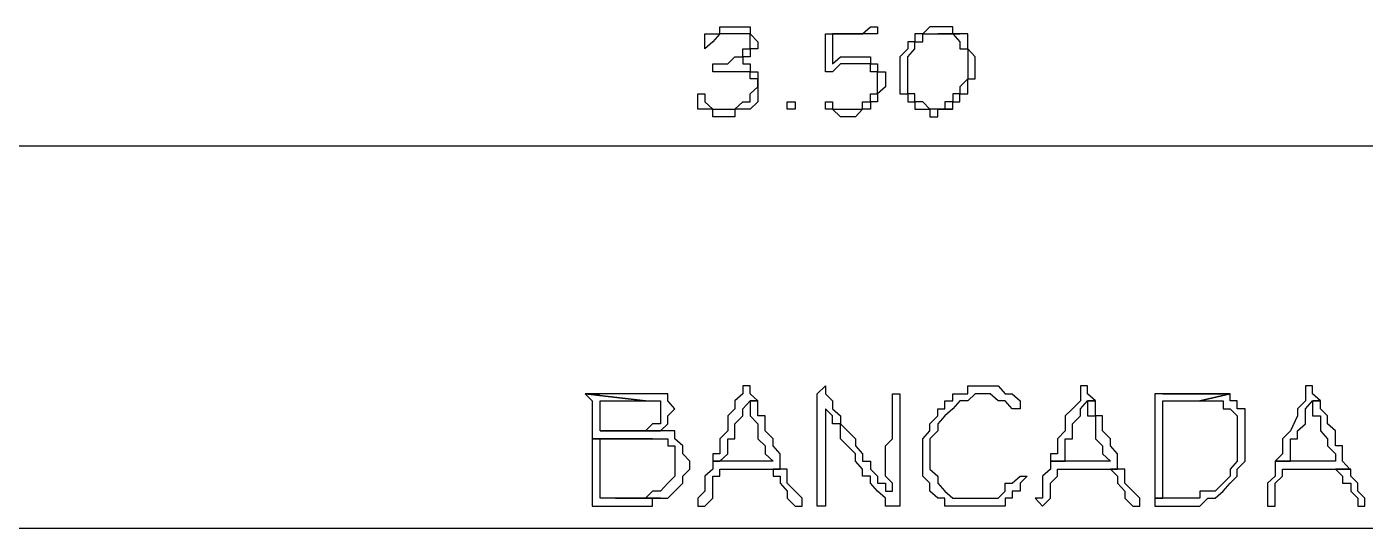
# Model space of a CAD drawing. Header units: millimetres. Extents: x -518.8 to -461.2, y 3.5 to 44.2.
# Drawn here: x -502.973 to -501.837, y 29.838 to 30.264 of the extents above; entities that cross this region are included whole.
import ezdxf

# ---------------------------------------------------------------- set-up
doc = ezdxf.new("R2010")
doc.units = ezdxf.units.MM
doc.header["$MEASUREMENT"] = 0
for name, color, linetype in [('16', 16, 'Continuous'), ('6', 6, 'Continuous'), ('MYSOLIDS', 7, 'Continuous')]:
    doc.layers.add(name, color=color, linetype=linetype)

msp = doc.modelspace()

# ---------------------------------------------------------------- linework, layer by layer
at = {"layer": '16'}
msp.add_lwpolyline([(-500.4812, 30.1624), (-504.091, 30.1624)], dxfattribs=at)
at = {"layer": '6'}
msp.add_lwpolyline([(-504.0399, 29.8375), (-500.5324, 29.8375)], dxfattribs=at)
at = {"layer": 'MYSOLIDS'}
for points in [[(-502.3654, 30.2323), (-502.3654, 30.2323), (-502.3594, 30.2323), (-502.3594, 30.2323), (-502.3594, 30.2255), (-502.3527, 30.2255), (-502.3527, 30.2255), (-502.3527, 30.2195), (-502.3527, 30.2195), (-502.3527, 30.2127), (-502.3527, 30.2127), (-502.3527, 30.2127), (-502.3527, 30.2067), (-502.3527, 30.2067), (-502.3527, 30.2), (-502.3527, 30.2), (-502.3594, 30.1939), (-502.3594, 30.1939), (-502.3594, 30.1939), (-502.3654, 30.1939), (-502.3654, 30.1939), (-502.3722, 30.1939), (-502.3722, 30.1872), (-502.3782, 30.1872), (-502.3782, 30.1872), (-502.385, 30.1872), (-502.385, 30.1872), (-502.391, 30.1872), (-502.391, 30.1939), (-502.3978, 30.1939), (-502.3978, 30.1939), (-502.4038, 30.1939), (-502.4038, 30.2), (-502.4038, 30.2), (-502.4038, 30.2), (-502.4038, 30.2067), (-502.4038, 30.2067), (-502.4038, 30.2067), (-502.4038, 30.2067), (-502.3978, 30.2067), (-502.3978, 30.2), (-502.3978, 30.2), (-502.3978, 30.2), (-502.3978, 30.2), (-502.3978, 30.2), (-502.391, 30.1939), (-502.391, 30.1939), (-502.385, 30.1939), (-502.385, 30.1939), (-502.385, 30.1939), (-502.3782, 30.1939), (-502.3782, 30.1939), (-502.3722, 30.1939), (-502.3722, 30.1939), (-502.3654, 30.2), (-502.3654, 30.2), (-502.3654, 30.2), (-502.3594, 30.2), (-502.3594, 30.2067), (-502.3594, 30.2067), (-502.3527, 30.2127), (-502.3527, 30.2127), (-502.3527, 30.2127), (-502.3527, 30.2195), (-502.3594, 30.2195), (-502.3594, 30.2195), (-502.3594, 30.2255), (-502.3594, 30.2255), (-502.3654, 30.2255), (-502.3654, 30.2255), (-502.3722, 30.2255), (-502.3722, 30.2255), (-502.3782, 30.2255), (-502.3782, 30.2255), (-502.385, 30.2255), (-502.385, 30.2255), (-502.385, 30.2255), (-502.391, 30.2255), (-502.391, 30.2255), (-502.391, 30.2255), (-502.391, 30.2255), (-502.391, 30.2255), (-502.391, 30.2323), (-502.385, 30.2323), (-502.385, 30.2323), (-502.3782, 30.2323), (-502.3782, 30.2323), (-502.3782, 30.2323), (-502.3722, 30.2383), (-502.3722, 30.2383), (-502.3654, 30.2383), (-502.3654, 30.2383), (-502.3654, 30.2451), (-502.3594, 30.2451), (-502.3594, 30.2511), (-502.3594, 30.2511), (-502.3594, 30.2511), (-502.3594, 30.2578), (-502.3654, 30.2578), (-502.3654, 30.2578), (-502.3654, 30.2578), (-502.3722, 30.2578), (-502.3782, 30.2578), (-502.3782, 30.2578), (-502.385, 30.2578), (-502.385, 30.2578), (-502.385, 30.2578), (-502.391, 30.2511), (-502.391, 30.2511), (-502.391, 30.2511), (-502.391, 30.2511), (-502.391, 30.2511), (-502.3978, 30.2451), (-502.3978, 30.2451), (-502.3978, 30.2451), (-502.3978, 30.2451), (-502.3978, 30.2511), (-502.3978, 30.2511), (-502.3978, 30.2511), (-502.3978, 30.2511), (-502.3978, 30.2511), (-502.3978, 30.2578), (-502.391, 30.2578), (-502.391, 30.2578), (-502.385, 30.2578), (-502.385, 30.2578), (-502.385, 30.2639), (-502.3782, 30.2639), (-502.3782, 30.2639), (-502.3722, 30.2639), (-502.3722, 30.2639), (-502.3654, 30.2639), (-502.3654, 30.2639), (-502.3594, 30.2639), (-502.3594, 30.2578), (-502.3594, 30.2578), (-502.3594, 30.2578), (-502.3527, 30.2511), (-502.3527, 30.2511), (-502.3527, 30.2511), (-502.3527, 30.2451), (-502.3594, 30.2451), (-502.3594, 30.2383), (-502.3594, 30.2383), (-502.3594, 30.2383), (-502.3654, 30.2383), (-502.3654, 30.2323), (-502.3654, 30.2323), (-502.3654, 30.2323), (-502.3654, 30.2323), (-502.3654, 30.2323), (-502.3654, 30.2323)], [(-502.2895, 30.2578), (-502.2895, 30.2511), (-502.2895, 30.2511), (-502.2895, 30.2451), (-502.2895, 30.2451), (-502.2895, 30.2383), (-502.2895, 30.2383), (-502.2895, 30.2323), (-502.2895, 30.2323), (-502.2895, 30.2323), (-502.2827, 30.2383), (-502.2827, 30.2383), (-502.2827, 30.2383), (-502.2767, 30.2383), (-502.2767, 30.2383), (-502.2699, 30.2383), (-502.2699, 30.2383), (-502.2639, 30.2383), (-502.2639, 30.2383), (-502.2572, 30.2383), (-502.2572, 30.2323), (-502.2511, 30.2323), (-502.2511, 30.2323), (-502.2511, 30.2323), (-502.2511, 30.2255), (-502.2444, 30.2255), (-502.2444, 30.2195), (-502.2444, 30.2195), (-502.2444, 30.2195), (-502.2444, 30.2127), (-502.2444, 30.2127), (-502.2511, 30.2067), (-502.2511, 30.2067), (-502.2511, 30.2067), (-502.2511, 30.2), (-502.2511, 30.2), (-502.2572, 30.2), (-502.2572, 30.1939), (-502.2572, 30.1939), (-502.2639, 30.1939), (-502.2639, 30.1939), (-502.2699, 30.1872), (-502.2699, 30.1872), (-502.2767, 30.1872), (-502.2767, 30.1872), (-502.2827, 30.1872), (-502.2827, 30.1872), (-502.2895, 30.1939), (-502.2895, 30.1939), (-502.2895, 30.1939), (-502.2955, 30.1939), (-502.2955, 30.2), (-502.2955, 30.2), (-502.2955, 30.2), (-502.2955, 30.2), (-502.2955, 30.2), (-502.2955, 30.2), (-502.2955, 30.2), (-502.2895, 30.2), (-502.2895, 30.2), (-502.2895, 30.2), (-502.2895, 30.2), (-502.2895, 30.1939), (-502.2895, 30.1939), (-502.2827, 30.1939), (-502.2827, 30.1939), (-502.2767, 30.1939), (-502.2767, 30.1939), (-502.2699, 30.1939), (-502.2699, 30.1939), (-502.2639, 30.1939), (-502.2639, 30.2), (-502.2572, 30.2), (-502.2572, 30.2), (-502.2572, 30.2), (-502.2572, 30.2067), (-502.2511, 30.2067), (-502.2511, 30.2127), (-502.2511, 30.2127), (-502.2511, 30.2195), (-502.2511, 30.2195), (-502.2511, 30.2255), (-502.2511, 30.2255), (-502.2572, 30.2255), (-502.2572, 30.2323), (-502.2572, 30.2323), (-502.2639, 30.2323), (-502.2639, 30.2323), (-502.2699, 30.2323), (-502.2699, 30.2323), (-502.2767, 30.2323), (-502.2767, 30.2323), (-502.2767, 30.2323), (-502.2827, 30.2323), (-502.2827, 30.2323), (-502.2827, 30.2323), (-502.2895, 30.2255), (-502.2895, 30.2255), (-502.2895, 30.2255), (-502.2895, 30.2255), (-502.2955, 30.2255), (-502.2955, 30.2255), (-502.2955, 30.2323), (-502.2955, 30.2323), (-502.2955, 30.2323), (-502.2955, 30.2383), (-502.2955, 30.2383), (-502.2955, 30.2451), (-502.2955, 30.2451), (-502.2955, 30.2511), (-502.2955, 30.2511), (-502.2955, 30.2511), (-502.2955, 30.2511), (-502.2955, 30.2578), (-502.2895, 30.2578), (-502.2895, 30.2578), (-502.2895, 30.2578), (-502.2827, 30.2578), (-502.2827, 30.2578), (-502.2827, 30.2578), (-502.2767, 30.2578), (-502.2767, 30.2578), (-502.2699, 30.2578), (-502.2639, 30.2578), (-502.2639, 30.2578), (-502.2572, 30.2639), (-502.2572, 30.2639), (-502.2572, 30.2639), (-502.2511, 30.2639), (-502.2511, 30.2639), (-502.2511, 30.2639), (-502.2511, 30.2639), (-502.2511, 30.2578), (-502.2511, 30.2578), (-502.2511, 30.2578), (-502.2511, 30.2578), (-502.2511, 30.2578), (-502.2572, 30.2578), (-502.2572, 30.2578), (-502.2639, 30.2578), (-502.2699, 30.2578), (-502.2699, 30.2578), (-502.2767, 30.2578), (-502.2827, 30.2578), (-502.2827, 30.2578), (-502.2895, 30.2578), (-502.2895, 30.2578), (-502.2895, 30.2578), (-502.2895, 30.2578), (-502.2895, 30.2578)], [(-502.2, 30.2639), (-502.2, 30.2639), (-502.2068, 30.2639), (-502.2068, 30.2639), (-502.2128, 30.2578), (-502.2128, 30.2578), (-502.2128, 30.2578), (-502.2196, 30.2578), (-502.2196, 30.2511), (-502.2196, 30.2511), (-502.2256, 30.2511), (-502.2256, 30.2451), (-502.2256, 30.2451), (-502.2324, 30.2383), (-502.2324, 30.2383), (-502.2324, 30.2383), (-502.2324, 30.2323), (-502.2324, 30.2323), (-502.2324, 30.2255), (-502.2324, 30.2255), (-502.2324, 30.2195), (-502.2324, 30.2195), (-502.2324, 30.2127), (-502.2324, 30.2127), (-502.2324, 30.2067), (-502.2256, 30.2067), (-502.2256, 30.2067), (-502.2256, 30.2), (-502.2256, 30.2), (-502.2196, 30.2), (-502.2196, 30.1939), (-502.2196, 30.1939), (-502.2128, 30.1939), (-502.2128, 30.1939), (-502.2068, 30.1939), (-502.2068, 30.1872), (-502.2, 30.1872), (-502.2, 30.1872), (-502.2, 30.1939), (-502.194, 30.1939), (-502.194, 30.1939), (-502.1872, 30.1939), (-502.2, 30.1939), (-502.2, 30.1939), (-502.2068, 30.1939), (-502.2068, 30.1939), (-502.2128, 30.2), (-502.2128, 30.2), (-502.2196, 30.2), (-502.2196, 30.2067), (-502.2196, 30.2067), (-502.2256, 30.2067), (-502.2256, 30.2127), (-502.2256, 30.2127), (-502.2256, 30.2195), (-502.2256, 30.2195), (-502.2256, 30.2255), (-502.2256, 30.2255), (-502.2256, 30.2255), (-502.2256, 30.2323), (-502.2256, 30.2323), (-502.2256, 30.2383), (-502.2256, 30.2383), (-502.2196, 30.2451), (-502.2196, 30.2451), (-502.2196, 30.2511), (-502.2196, 30.2511), (-502.2128, 30.2511), (-502.2128, 30.2511), (-502.2128, 30.2578), (-502.2068, 30.2578), (-502.2068, 30.2578), (-502.2, 30.2578), (-502.2, 30.2578), (-502.1812, 30.2578), (-502.1872, 30.2578), (-502.1872, 30.2639), (-502.194, 30.2639), (-502.194, 30.2639), (-502.2, 30.2639), (-502.2, 30.2639)], [(-502.1812, 30.2578), (-502.2, 30.2578), (-502.194, 30.2578), (-502.194, 30.2578), (-502.1872, 30.2578), (-502.1872, 30.2578), (-502.1812, 30.2511), (-502.1812, 30.2511), (-502.1812, 30.2511), (-502.1812, 30.2451), (-502.1745, 30.2451), (-502.1745, 30.2383), (-502.1745, 30.2383), (-502.1745, 30.2323), (-502.1745, 30.2323), (-502.1745, 30.2323), (-502.1745, 30.2255), (-502.1745, 30.2255), (-502.1745, 30.2195), (-502.1745, 30.2195), (-502.1745, 30.2195), (-502.1812, 30.2127), (-502.1812, 30.2127), (-502.1812, 30.2067), (-502.1812, 30.2067), (-502.1872, 30.2067), (-502.1872, 30.2), (-502.1872, 30.2), (-502.194, 30.2), (-502.194, 30.2), (-502.194, 30.1939), (-502.2, 30.1939), (-502.2, 30.1939), (-502.1872, 30.1939), (-502.1872, 30.1939), (-502.1872, 30.2), (-502.1812, 30.2), (-502.1812, 30.2), (-502.1812, 30.2067), (-502.1745, 30.2067), (-502.1745, 30.2127), (-502.1745, 30.2127), (-502.1745, 30.2195), (-502.1745, 30.2195), (-502.1684, 30.2195), (-502.1684, 30.2255), (-502.1684, 30.2255), (-502.1684, 30.2323), (-502.1684, 30.2323), (-502.1684, 30.2383), (-502.1684, 30.2383), (-502.1745, 30.2451), (-502.1745, 30.2451), (-502.1745, 30.2511), (-502.1745, 30.2511), (-502.1745, 30.2578), (-502.1812, 30.2578), (-502.1812, 30.2578), (-502.1812, 30.2578), (-502.1812, 30.2578)], [(-502.3211, 30.1939), (-502.3278, 30.1939), (-502.3278, 30.1939), (-502.3278, 30.1939), (-502.3278, 30.1939), (-502.3278, 30.2), (-502.3278, 30.2), (-502.3211, 30.2), (-502.3211, 30.2), (-502.3211, 30.2), (-502.3211, 30.2), (-502.3211, 30.2), (-502.3211, 30.2), (-502.3211, 30.1939), (-502.3211, 30.1939), (-502.3211, 30.1939), (-502.3211, 30.1939), (-502.3211, 30.1939), (-502.3211, 30.1939), (-502.3211, 30.1939)], [(-502.4993, 29.9518), (-502.4933, 29.9458), (-502.4933, 29.9458), (-502.4933, 29.9458), (-502.4933, 29.9391), (-502.4933, 29.933), (-502.4933, 29.933), (-502.4933, 29.9263), (-502.4933, 29.9203), (-502.4933, 29.9135), (-502.4421, 29.9135), (-502.4421, 29.9135), (-502.4354, 29.9135), (-502.4354, 29.9135), (-502.4293, 29.9135), (-502.4293, 29.9075), (-502.4233, 29.9075), (-502.4233, 29.9007), (-502.4233, 29.9007), (-502.4233, 29.8947), (-502.4233, 29.8879), (-502.4233, 29.8879), (-502.4233, 29.8819), (-502.4233, 29.8819), (-502.4293, 29.8759), (-502.4293, 29.8759), (-502.4354, 29.8691), (-502.4354, 29.8691), (-502.4354, 29.8691), (-502.4421, 29.8691), (-502.4481, 29.8631), (-502.4481, 29.8631), (-502.4549, 29.8631), (-502.4609, 29.8631), (-502.4677, 29.8631), (-502.4677, 29.8631), (-502.4737, 29.8631), (-502.4354, 29.8631), (-502.4293, 29.8631), (-502.4293, 29.8631), (-502.4233, 29.8691), (-502.4233, 29.8691), (-502.4166, 29.8759), (-502.4166, 29.8759), (-502.4166, 29.8819), (-502.4166, 29.8819), (-502.4105, 29.8879), (-502.4105, 29.8947), (-502.4105, 29.8947), (-502.4166, 29.9007), (-502.4166, 29.9075), (-502.4166, 29.9075), (-502.4233, 29.9135), (-502.4233, 29.9135), (-502.4233, 29.9203), (-502.4293, 29.9203), (-502.4354, 29.9203), (-502.4865, 29.9203), (-502.4865, 29.9203), (-502.4865, 29.9263), (-502.4865, 29.933), (-502.4865, 29.9391), (-502.4865, 29.9391), (-502.4865, 29.9458), (-502.4481, 29.9458), (-502.4481, 29.9458), (-502.4481, 29.9458), (-502.4993, 29.9518), (-502.4993, 29.9518)], [(-502.4481, 29.9518), (-502.4481, 29.9518), (-502.4481, 29.9518), (-502.4865, 29.9518), (-502.4933, 29.9518), (-502.4933, 29.9518), (-502.4993, 29.9518), (-502.4481, 29.9458), (-502.4421, 29.9458), (-502.4421, 29.9458), (-502.4354, 29.9458), (-502.4354, 29.9458), (-502.4354, 29.9391), (-502.4354, 29.9391), (-502.4354, 29.933), (-502.4354, 29.933), (-502.4354, 29.9263), (-502.4421, 29.9263), (-502.4421, 29.9263), (-502.4481, 29.9203), (-502.4549, 29.9203), (-502.4865, 29.9203), (-502.4354, 29.9203), (-502.4354, 29.9203), (-502.4354, 29.9203), (-502.4293, 29.9263), (-502.4293, 29.9263), (-502.4293, 29.9263), (-502.4293, 29.933), (-502.4233, 29.9391), (-502.4233, 29.9391), (-502.4293, 29.9458), (-502.4293, 29.9458), (-502.4293, 29.9518), (-502.4354, 29.9518), (-502.4354, 29.9518), (-502.4421, 29.9518), (-502.4481, 29.9518), (-502.4481, 29.9518)], [(-502.4865, 29.9518), (-502.4933, 29.9518), (-502.4933, 29.9518), (-502.4865, 29.9518), (-502.4865, 29.9518), (-502.4865, 29.9518), (-502.4865, 29.9518)], [(-502.3594, 29.9586), (-502.3654, 29.9586), (-502.3654, 29.9586), (-502.3654, 29.9518), (-502.3654, 29.9518), (-502.3722, 29.9458), (-502.3722, 29.9391), (-502.3722, 29.9391), (-502.3782, 29.933), (-502.3782, 29.9203), (-502.3782, 29.9203), (-502.385, 29.9135), (-502.385, 29.9135), (-502.385, 29.9075), (-502.385, 29.9007), (-502.391, 29.9007), (-502.391, 29.8947), (-502.385, 29.8947), (-502.385, 29.8947), (-502.3782, 29.9007), (-502.3782, 29.9075), (-502.3782, 29.9135), (-502.3722, 29.9135), (-502.3722, 29.9135), (-502.3722, 29.9203), (-502.3722, 29.9203), (-502.3722, 29.9263), (-502.3654, 29.933), (-502.3654, 29.9391), (-502.3654, 29.9391), (-502.3594, 29.9458), (-502.3527, 29.9458), (-502.3594, 29.9518), (-502.3594, 29.9586), (-502.3594, 29.9586), (-502.3594, 29.9586)], [(-502.2955, 29.9391), (-502.2955, 29.8631), (-502.2955, 29.8563), (-502.2955, 29.8563), (-502.2955, 29.8563), (-502.2955, 29.8563), (-502.3023, 29.8563), (-502.3023, 29.8563), (-502.3023, 29.8631), (-502.3023, 29.8631), (-502.3023, 29.9458), (-502.3023, 29.9518), (-502.3023, 29.9518), (-502.2955, 29.9586), (-502.2955, 29.9586), (-502.2955, 29.9518), (-502.2955, 29.9518), (-502.2955, 29.9518), (-502.2955, 29.9518), (-502.2895, 29.9458), (-502.2895, 29.9391), (-502.2827, 29.933), (-502.2827, 29.933), (-502.2827, 29.9263), (-502.2767, 29.9203), (-502.2767, 29.9203), (-502.2699, 29.9135), (-502.2699, 29.9135), (-502.2699, 29.9075), (-502.2639, 29.9007), (-502.2639, 29.9007), (-502.2639, 29.8947), (-502.2572, 29.8947), (-502.2572, 29.8879), (-502.2511, 29.8819), (-502.2511, 29.8819), (-502.2511, 29.8759), (-502.2444, 29.8759), (-502.2444, 29.8691), (-502.2384, 29.8691), (-502.2384, 29.8691), (-502.2384, 29.8759), (-502.2384, 29.8759), (-502.2444, 29.8819), (-502.2444, 29.8879), (-502.2444, 29.8947), (-502.2444, 29.8947), (-502.2444, 29.9007), (-502.2444, 29.9075), (-502.2444, 29.9075), (-502.2384, 29.9135), (-502.2384, 29.9203), (-502.2384, 29.9263), (-502.2384, 29.9263), (-502.2384, 29.9263), (-502.2384, 29.9391), (-502.2384, 29.9391), (-502.2384, 29.9458), (-502.2384, 29.9518), (-502.2384, 29.9518), (-502.2384, 29.9518), (-502.2384, 29.9518), (-502.2384, 29.9518), (-502.2384, 29.9518), (-502.2324, 29.9518), (-502.2324, 29.9518), (-502.2324, 29.9518), (-502.2324, 29.9518), (-502.2324, 29.9458), (-502.2324, 29.9458), (-502.2324, 29.9391), (-502.2324, 29.9391), (-502.2324, 29.933), (-502.2324, 29.9263), (-502.2324, 29.9203), (-502.2324, 29.9203), (-502.2324, 29.9135), (-502.2324, 29.9075), (-502.2324, 29.9075), (-502.2324, 29.9007), (-502.2324, 29.9007), (-502.2324, 29.8947), (-502.2324, 29.8879), (-502.2324, 29.8879), (-502.2324, 29.8819), (-502.2324, 29.8759), (-502.2324, 29.8691), (-502.2324, 29.8691), (-502.2324, 29.8631), (-502.2324, 29.8563), (-502.2324, 29.8563), (-502.2324, 29.8563), (-502.2324, 29.8563), (-502.2384, 29.8563), (-502.2384, 29.8563), (-502.2384, 29.8563), (-502.2384, 29.8563), (-502.2444, 29.8563), (-502.2444, 29.8631), (-502.2511, 29.8691), (-502.2511, 29.8691), (-502.2572, 29.8759), (-502.2572, 29.8819), (-502.2639, 29.8819), (-502.2639, 29.8879), (-502.2639, 29.8879), (-502.2699, 29.8947), (-502.2699, 29.9007), (-502.2699, 29.9007), (-502.2767, 29.9075), (-502.2767, 29.9075), (-502.2827, 29.9135), (-502.2827, 29.9203), (-502.2827, 29.9263), (-502.2895, 29.9263), (-502.2895, 29.933), (-502.2955, 29.9391), (-502.2955, 29.9391), (-502.2955, 29.9391), (-502.2955, 29.9391), (-502.2955, 29.9391)], [(-502.1617, 29.9518), (-502.1684, 29.9518), (-502.1684, 29.9518), (-502.1745, 29.9458), (-502.1745, 29.9458), (-502.1812, 29.9458), (-502.1872, 29.9391), (-502.1872, 29.9391), (-502.194, 29.933), (-502.194, 29.933), (-502.194, 29.933), (-502.2, 29.9263), (-502.2, 29.9203), (-502.2, 29.9203), (-502.2, 29.9203), (-502.2068, 29.9135), (-502.2068, 29.9075), (-502.2068, 29.9007), (-502.2068, 29.9007), (-502.2068, 29.8947), (-502.2068, 29.8879), (-502.2, 29.8819), (-502.2, 29.8819), (-502.2, 29.8759), (-502.2, 29.8759), (-502.194, 29.8691), (-502.194, 29.8691), (-502.1872, 29.8631), (-502.1872, 29.8631), (-502.1812, 29.8631), (-502.1745, 29.8631), (-502.1684, 29.8631), (-502.1684, 29.8631), (-502.1617, 29.8631), (-502.1617, 29.8631), (-502.1557, 29.8631), (-502.1557, 29.8631), (-502.1489, 29.8631), (-502.1429, 29.8691), (-502.1429, 29.8691), (-502.1429, 29.8759), (-502.1369, 29.8759), (-502.1369, 29.8759), (-502.1301, 29.8819), (-502.1301, 29.8819), (-502.1301, 29.8819), (-502.1301, 29.8819), (-502.1241, 29.8819), (-502.1241, 29.8819), (-502.1301, 29.8759), (-502.1301, 29.8759), (-502.1301, 29.8691), (-502.1369, 29.8691), (-502.1369, 29.8631), (-502.1429, 29.8631), (-502.1429, 29.8563), (-502.1489, 29.8563), (-502.1489, 29.8563), (-502.1557, 29.8563), (-502.1557, 29.8563), (-502.1617, 29.8563), (-502.1684, 29.8563), (-502.1684, 29.8563), (-502.1745, 29.8563), (-502.1812, 29.8563), (-502.1812, 29.8563), (-502.1872, 29.8563), (-502.194, 29.8563), (-502.194, 29.8631), (-502.2, 29.8631), (-502.2, 29.8631), (-502.2068, 29.8691), (-502.2068, 29.8759), (-502.2068, 29.8759), (-502.2128, 29.8819), (-502.2128, 29.8819), (-502.2128, 29.8879), (-502.2128, 29.8947), (-502.2128, 29.9007), (-502.2128, 29.9007), (-502.2128, 29.9075), (-502.2128, 29.9135), (-502.2128, 29.9135), (-502.2068, 29.9203), (-502.2068, 29.9263), (-502.2068, 29.9263), (-502.2, 29.933), (-502.2, 29.933), (-502.2, 29.9391), (-502.194, 29.9391), (-502.194, 29.9458), (-502.1872, 29.9458), (-502.1872, 29.9518), (-502.1812, 29.9518), (-502.1745, 29.9518), (-502.1745, 29.9586), (-502.1684, 29.9586), (-502.1617, 29.9586), (-502.1617, 29.9586), (-502.1557, 29.9586), (-502.1489, 29.9586), (-502.1489, 29.9586), (-502.1429, 29.9518), (-502.1369, 29.9518), (-502.1369, 29.9518), (-502.1301, 29.9458), (-502.1301, 29.9458), (-502.1301, 29.9391), (-502.1301, 29.9391), (-502.1301, 29.9391), (-502.1301, 29.9391), (-502.1301, 29.9391), (-502.1301, 29.9391), (-502.1369, 29.9391), (-502.1369, 29.9391), (-502.1369, 29.9391), (-502.1369, 29.9391), (-502.1429, 29.9458), (-502.1429, 29.9458), (-502.1489, 29.9458), (-502.1557, 29.9518), (-502.1557, 29.9518), (-502.1617, 29.9518), (-502.1617, 29.9518), (-502.1617, 29.9518), (-502.1617, 29.9518)], [(-502.073, 29.9586), (-502.073, 29.9586), (-502.079, 29.9586), (-502.079, 29.9518), (-502.079, 29.9518), (-502.079, 29.9458), (-502.0857, 29.9391), (-502.0857, 29.9391), (-502.0918, 29.933), (-502.0918, 29.9203), (-502.0918, 29.9203), (-502.0985, 29.9135), (-502.0985, 29.9135), (-502.0985, 29.9075), (-502.0985, 29.9007), (-502.1045, 29.9007), (-502.1045, 29.8947), (-502.0985, 29.8947), (-502.0918, 29.8947), (-502.0918, 29.9007), (-502.0918, 29.9075), (-502.0918, 29.9135), (-502.0857, 29.9135), (-502.0857, 29.9135), (-502.0857, 29.9203), (-502.0857, 29.9203), (-502.0857, 29.9263), (-502.079, 29.933), (-502.079, 29.9391), (-502.079, 29.9391), (-502.073, 29.9458), (-502.0662, 29.9458), (-502.073, 29.9518), (-502.073, 29.9586), (-502.073, 29.9586), (-502.073, 29.9586)], [(-501.9519, 29.9518), (-501.9775, 29.9458), (-501.9775, 29.9458), (-501.9707, 29.9458), (-501.9647, 29.9458), (-501.9647, 29.9458), (-501.9579, 29.9458), (-501.9579, 29.9391), (-501.9519, 29.9391), (-501.9519, 29.9391), (-501.9519, 29.9391), (-501.9459, 29.933), (-501.9459, 29.9263), (-501.9459, 29.9263), (-501.9459, 29.9203), (-501.9459, 29.9135), (-501.9459, 29.9075), (-501.9459, 29.9075), (-501.9459, 29.9007), (-501.9459, 29.8947), (-501.9459, 29.8947), (-501.9519, 29.8879), (-501.9519, 29.8879), (-501.9519, 29.8819), (-501.9579, 29.8759), (-501.9579, 29.8759), (-501.9647, 29.8691), (-501.9647, 29.8691), (-501.9707, 29.8691), (-501.9775, 29.8691), (-501.9775, 29.8631), (-501.9835, 29.8631), (-501.9835, 29.8631), (-501.9902, 29.8631), (-501.9963, 29.8631), (-501.9963, 29.8631), (-502.003, 29.8631), (-502.009, 29.8631), (-502.0158, 29.8631), (-502.0158, 29.8631), (-502.0158, 29.8563), (-502.0158, 29.8563), (-502.009, 29.8563), (-502.003, 29.8563), (-502.003, 29.8563), (-501.9963, 29.8563), (-501.9902, 29.8563), (-501.9902, 29.8563), (-501.9835, 29.8563), (-501.9775, 29.8563), (-501.9775, 29.8563), (-501.9707, 29.8631), (-501.9647, 29.8631), (-501.9647, 29.8631), (-501.9647, 29.8631), (-501.9579, 29.8691), (-501.9579, 29.8691), (-501.9519, 29.8759), (-501.9519, 29.8759), (-501.9459, 29.8819), (-501.9459, 29.8879), (-501.9459, 29.8879), (-501.9391, 29.8947), (-501.9391, 29.8947), (-501.9391, 29.9007), (-501.9391, 29.9075), (-501.9391, 29.9075), (-501.9391, 29.9135), (-501.9391, 29.9135), (-501.9391, 29.9203), (-501.9391, 29.9263), (-501.9391, 29.933), (-501.9391, 29.933), (-501.9391, 29.9391), (-501.9459, 29.9391), (-501.9459, 29.9458), (-501.9459, 29.9458), (-501.9519, 29.9458), (-501.9519, 29.9518), (-501.9519, 29.9518)], [(-502.0158, 29.9518), (-502.0158, 29.9518), (-502.0158, 29.9518), (-502.0158, 29.9458), (-502.0158, 29.9458), (-502.0158, 29.9391), (-502.0158, 29.933), (-502.0158, 29.933), (-502.0158, 29.9263), (-502.0158, 29.9203), (-502.0158, 29.9135), (-502.0158, 29.9135), (-502.0158, 29.9075), (-502.0158, 29.9007), (-502.0158, 29.8947), (-502.0158, 29.8947), (-502.0158, 29.8879), (-502.0158, 29.8819), (-502.0158, 29.8819), (-502.0158, 29.8759), (-502.0158, 29.8691), (-502.0158, 29.8631), (-502.0158, 29.8631), (-502.009, 29.8631), (-502.009, 29.8631), (-502.009, 29.8691), (-502.009, 29.8759), (-502.009, 29.8759), (-502.009, 29.8819), (-502.009, 29.8879), (-502.009, 29.8947), (-502.009, 29.8947), (-502.009, 29.9007), (-502.009, 29.9007), (-502.009, 29.9075), (-502.009, 29.9135), (-502.009, 29.9203), (-502.009, 29.9203), (-502.009, 29.9263), (-502.009, 29.933), (-502.009, 29.9391), (-502.009, 29.9391), (-502.009, 29.9458), (-502.009, 29.9458), (-502.003, 29.9458), (-501.9963, 29.9458), (-501.9963, 29.9458), (-501.9902, 29.9458), (-501.9902, 29.9458), (-501.9835, 29.9458), (-501.9775, 29.9458), (-501.9519, 29.9518), (-501.9579, 29.9518), (-502.009, 29.9518), (-502.009, 29.9518), (-502.0158, 29.9518), (-502.0158, 29.9518)], [(-501.9775, 29.9518), (-501.9835, 29.9518), (-501.9835, 29.9518), (-501.9902, 29.9518), (-501.9902, 29.9518), (-501.9963, 29.9518), (-501.9963, 29.9518), (-502.003, 29.9518), (-502.009, 29.9518), (-501.9579, 29.9518), (-501.9647, 29.9518), (-501.9647, 29.9518), (-501.9707, 29.9518), (-501.9775, 29.9518), (-501.9775, 29.9518)], [(-501.882, 29.9586), (-501.882, 29.9586), (-501.888, 29.9586), (-501.888, 29.9518), (-501.888, 29.9518), (-501.888, 29.9458), (-501.8948, 29.9391), (-501.8948, 29.9391), (-501.8948, 29.933), (-501.9008, 29.9203), (-501.9008, 29.9203), (-501.9075, 29.9135), (-501.9075, 29.9135), (-501.9075, 29.9075), (-501.9075, 29.9007), (-501.9075, 29.9007), (-501.9136, 29.8947), (-501.9008, 29.8947), (-501.9008, 29.8947), (-501.9008, 29.9007), (-501.9008, 29.9075), (-501.9008, 29.9135), (-501.8948, 29.9135), (-501.8948, 29.9135), (-501.8948, 29.9203), (-501.8948, 29.9203), (-501.888, 29.9263), (-501.888, 29.933), (-501.888, 29.9391), (-501.888, 29.9391), (-501.882, 29.9458), (-501.8752, 29.9458), (-501.882, 29.9518), (-501.882, 29.9586), (-501.882, 29.9586), (-501.882, 29.9586)], [(-502.3527, 29.9458), (-502.3594, 29.9458), (-502.3594, 29.9458), (-502.3594, 29.9391), (-502.3594, 29.933), (-502.3594, 29.933), (-502.3527, 29.9263), (-502.3527, 29.9203), (-502.3527, 29.9203), (-502.3527, 29.9135), (-502.3466, 29.9075), (-502.3466, 29.9075), (-502.3466, 29.9007), (-502.3399, 29.8947), (-502.385, 29.8947), (-502.391, 29.8947), (-502.391, 29.8879), (-502.391, 29.8879), (-502.3978, 29.8819), (-502.3978, 29.8759), (-502.3978, 29.8759), (-502.3978, 29.8691), (-502.4038, 29.8631), (-502.4038, 29.8631), (-502.4038, 29.8631), (-502.4038, 29.8563), (-502.3978, 29.8563), (-502.3978, 29.8563), (-502.3978, 29.8563), (-502.391, 29.8631), (-502.391, 29.8691), (-502.391, 29.8691), (-502.391, 29.8759), (-502.391, 29.8819), (-502.385, 29.8819), (-502.385, 29.8879), (-502.3399, 29.8879), (-502.3339, 29.8879), (-502.3339, 29.8947), (-502.3339, 29.9007), (-502.3399, 29.9075), (-502.3399, 29.9075), (-502.3399, 29.9135), (-502.3399, 29.9135), (-502.3466, 29.9203), (-502.3466, 29.9263), (-502.3466, 29.9263), (-502.3466, 29.933), (-502.3527, 29.933), (-502.3527, 29.933), (-502.3527, 29.9391), (-502.3527, 29.9458), (-502.3527, 29.9458), (-502.3527, 29.9458)], [(-502.0662, 29.9458), (-502.073, 29.9458), (-502.073, 29.9458), (-502.073, 29.9391), (-502.073, 29.933), (-502.0662, 29.933), (-502.0662, 29.9263), (-502.0662, 29.9203), (-502.0662, 29.9203), (-502.0662, 29.9135), (-502.0602, 29.9075), (-502.0602, 29.9075), (-502.0602, 29.9007), (-502.0534, 29.8947), (-502.0985, 29.8947), (-502.1045, 29.8947), (-502.1045, 29.8879), (-502.1045, 29.8879), (-502.1113, 29.8819), (-502.1113, 29.8759), (-502.1113, 29.8759), (-502.1113, 29.8691), (-502.1113, 29.8631), (-502.1173, 29.8631), (-502.1173, 29.8631), (-502.1113, 29.8563), (-502.1113, 29.8563), (-502.1113, 29.8563), (-502.1113, 29.8563), (-502.1045, 29.8631), (-502.1045, 29.8691), (-502.1045, 29.8691), (-502.1045, 29.8759), (-502.0985, 29.8819), (-502.0985, 29.8819), (-502.0985, 29.8879), (-502.0534, 29.8879), (-502.0474, 29.8879), (-502.0474, 29.8947), (-502.0474, 29.9007), (-502.0534, 29.9075), (-502.0534, 29.9075), (-502.0534, 29.9135), (-502.0534, 29.9135), (-502.0602, 29.9203), (-502.0602, 29.9263), (-502.0602, 29.9263), (-502.0602, 29.933), (-502.0662, 29.933), (-502.0662, 29.933), (-502.0662, 29.9391), (-502.0662, 29.9458), (-502.0662, 29.9458), (-502.0662, 29.9458)], [(-501.8752, 29.9458), (-501.882, 29.9458), (-501.882, 29.9458), (-501.882, 29.9391), (-501.882, 29.933), (-501.8752, 29.933), (-501.8752, 29.9263), (-501.8752, 29.9203), (-501.8752, 29.9203), (-501.8692, 29.9135), (-501.8692, 29.9075), (-501.8692, 29.9075), (-501.8624, 29.9007), (-501.8624, 29.8947), (-501.9008, 29.8947), (-501.9136, 29.8947), (-501.9136, 29.8879), (-501.9136, 29.8879), (-501.9136, 29.8819), (-501.9203, 29.8759), (-501.9203, 29.8759), (-501.9203, 29.8691), (-501.9203, 29.8631), (-501.9203, 29.8631), (-501.9203, 29.8631), (-501.9203, 29.8563), (-501.9203, 29.8563), (-501.9203, 29.8563), (-501.9136, 29.8563), (-501.9136, 29.8631), (-501.9136, 29.8691), (-501.9136, 29.8691), (-501.9136, 29.8759), (-501.9075, 29.8819), (-501.9075, 29.8819), (-501.9075, 29.8879), (-501.8624, 29.8879), (-501.8504, 29.8879), (-501.8564, 29.8947), (-501.8564, 29.9007), (-501.8564, 29.9075), (-501.8624, 29.9075), (-501.8624, 29.9135), (-501.8624, 29.9135), (-501.8624, 29.9203), (-501.8692, 29.9263), (-501.8692, 29.9263), (-501.8692, 29.933), (-501.8692, 29.933), (-501.8692, 29.933), (-501.8752, 29.9391), (-501.8752, 29.9458), (-501.8752, 29.9458), (-501.8752, 29.9458)], [(-502.4933, 29.9135), (-502.4933, 29.9135), (-502.4933, 29.9075), (-502.4933, 29.9007), (-502.4933, 29.8947), (-502.4933, 29.8947), (-502.4933, 29.8879), (-502.4933, 29.8819), (-502.4933, 29.8819), (-502.4933, 29.8759), (-502.4933, 29.8691), (-502.4933, 29.8631), (-502.4933, 29.8631), (-502.4933, 29.8631), (-502.4933, 29.8563), (-502.4933, 29.8563), (-502.4865, 29.8563), (-502.4865, 29.8563), (-502.4865, 29.8563), (-502.4805, 29.8563), (-502.4737, 29.8563), (-502.4737, 29.8563), (-502.4677, 29.8563), (-502.4609, 29.8563), (-502.4549, 29.8563), (-502.4549, 29.8563), (-502.4481, 29.8563), (-502.4421, 29.8563), (-502.4421, 29.8631), (-502.4354, 29.8631), (-502.4737, 29.8631), (-502.4805, 29.8631), (-502.4805, 29.8631), (-502.4865, 29.8631), (-502.4865, 29.8631), (-502.4865, 29.8691), (-502.4865, 29.8759), (-502.4865, 29.8759), (-502.4865, 29.8819), (-502.4865, 29.8819), (-502.4865, 29.8879), (-502.4865, 29.8947), (-502.4865, 29.9007), (-502.4865, 29.9007), (-502.4865, 29.9075), (-502.4865, 29.9075), (-502.4865, 29.9135), (-502.4481, 29.9135), (-502.4481, 29.9135), (-502.4421, 29.9135), (-502.4933, 29.9135), (-502.4933, 29.9135)], [(-502.3339, 29.8879), (-502.3399, 29.8879), (-502.3399, 29.8879), (-502.3399, 29.8819), (-502.3339, 29.8819), (-502.3339, 29.8759), (-502.3339, 29.8759), (-502.3278, 29.8691), (-502.3278, 29.8631), (-502.3211, 29.8563), (-502.3211, 29.8563), (-502.3211, 29.8563), (-502.3151, 29.8563), (-502.3151, 29.8563), (-502.3151, 29.8631), (-502.3211, 29.8691), (-502.3211, 29.8691), (-502.3278, 29.8759), (-502.3278, 29.8819), (-502.3278, 29.8879), (-502.3339, 29.8879), (-502.3339, 29.8879)], [(-502.0474, 29.8879), (-502.0534, 29.8879), (-502.0534, 29.8879), (-502.0474, 29.8819), (-502.0474, 29.8819), (-502.0474, 29.8759), (-502.0474, 29.8759), (-502.0414, 29.8691), (-502.0414, 29.8631), (-502.0346, 29.8563), (-502.0346, 29.8563), (-502.0346, 29.8563), (-502.0286, 29.8563), (-502.0286, 29.8563), (-502.0286, 29.8631), (-502.0346, 29.8691), (-502.0346, 29.8691), (-502.0414, 29.8759), (-502.0414, 29.8819), (-502.0414, 29.8879), (-502.0474, 29.8879), (-502.0474, 29.8879)], [(-501.8496, 29.8879), (-501.8624, 29.8879), (-501.8624, 29.8879), (-501.8564, 29.8819), (-501.8564, 29.8819), (-501.8564, 29.8759), (-501.8496, 29.8759), (-501.8496, 29.8691), (-501.8436, 29.8631), (-501.8436, 29.8563), (-501.8436, 29.8563), (-501.8436, 29.8563), (-501.8376, 29.8563), (-501.8376, 29.8563), (-501.8376, 29.8631), (-501.8436, 29.8691), (-501.8436, 29.8691), (-501.8436, 29.8759), (-501.8496, 29.8819), (-501.8496, 29.8879), (-501.8496, 29.8879), (-501.8496, 29.8879)]]:
    msp.add_lwpolyline(points, dxfattribs=at)

doc.saveas('drawing.dxf')
